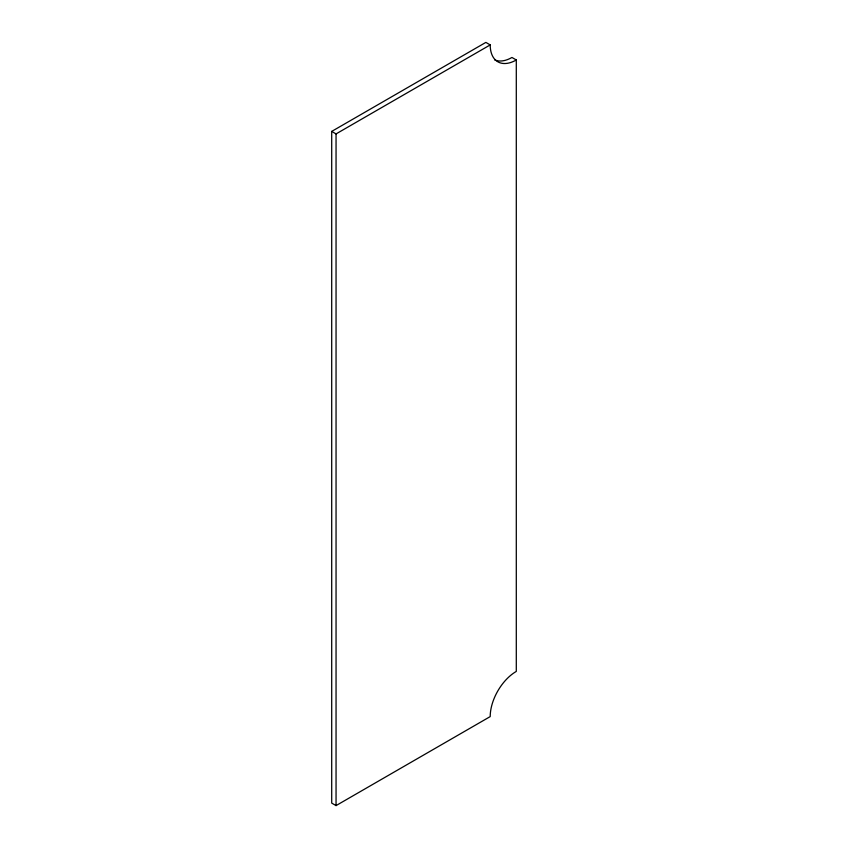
<?xml version="1.0" encoding="UTF-8"?>
<svg xmlns="http://www.w3.org/2000/svg" width="848" height="848" viewBox="0 0 848 848"><rect width="100%" height="100%" fill="white"/><g stroke="black" fill="none" stroke-linecap="round" stroke-linejoin="round"><path stroke-width="1.27" d="M331.706 131.408L485.862 42.4L490.208 44.912A36.888 21.295 -60 0 0 516.294 59.975L516.294 671.415A36.888 21.295 -60 0 0 490.208 716.592L336.052 805.6L331.706 803.088L331.706 131.408L336.052 133.91L490.208 44.912M516.294 59.975L511.948 57.463A36.888 21.295 -60 0 1 494.554 59.826M336.052 133.91L336.052 805.6"/></g></svg>
